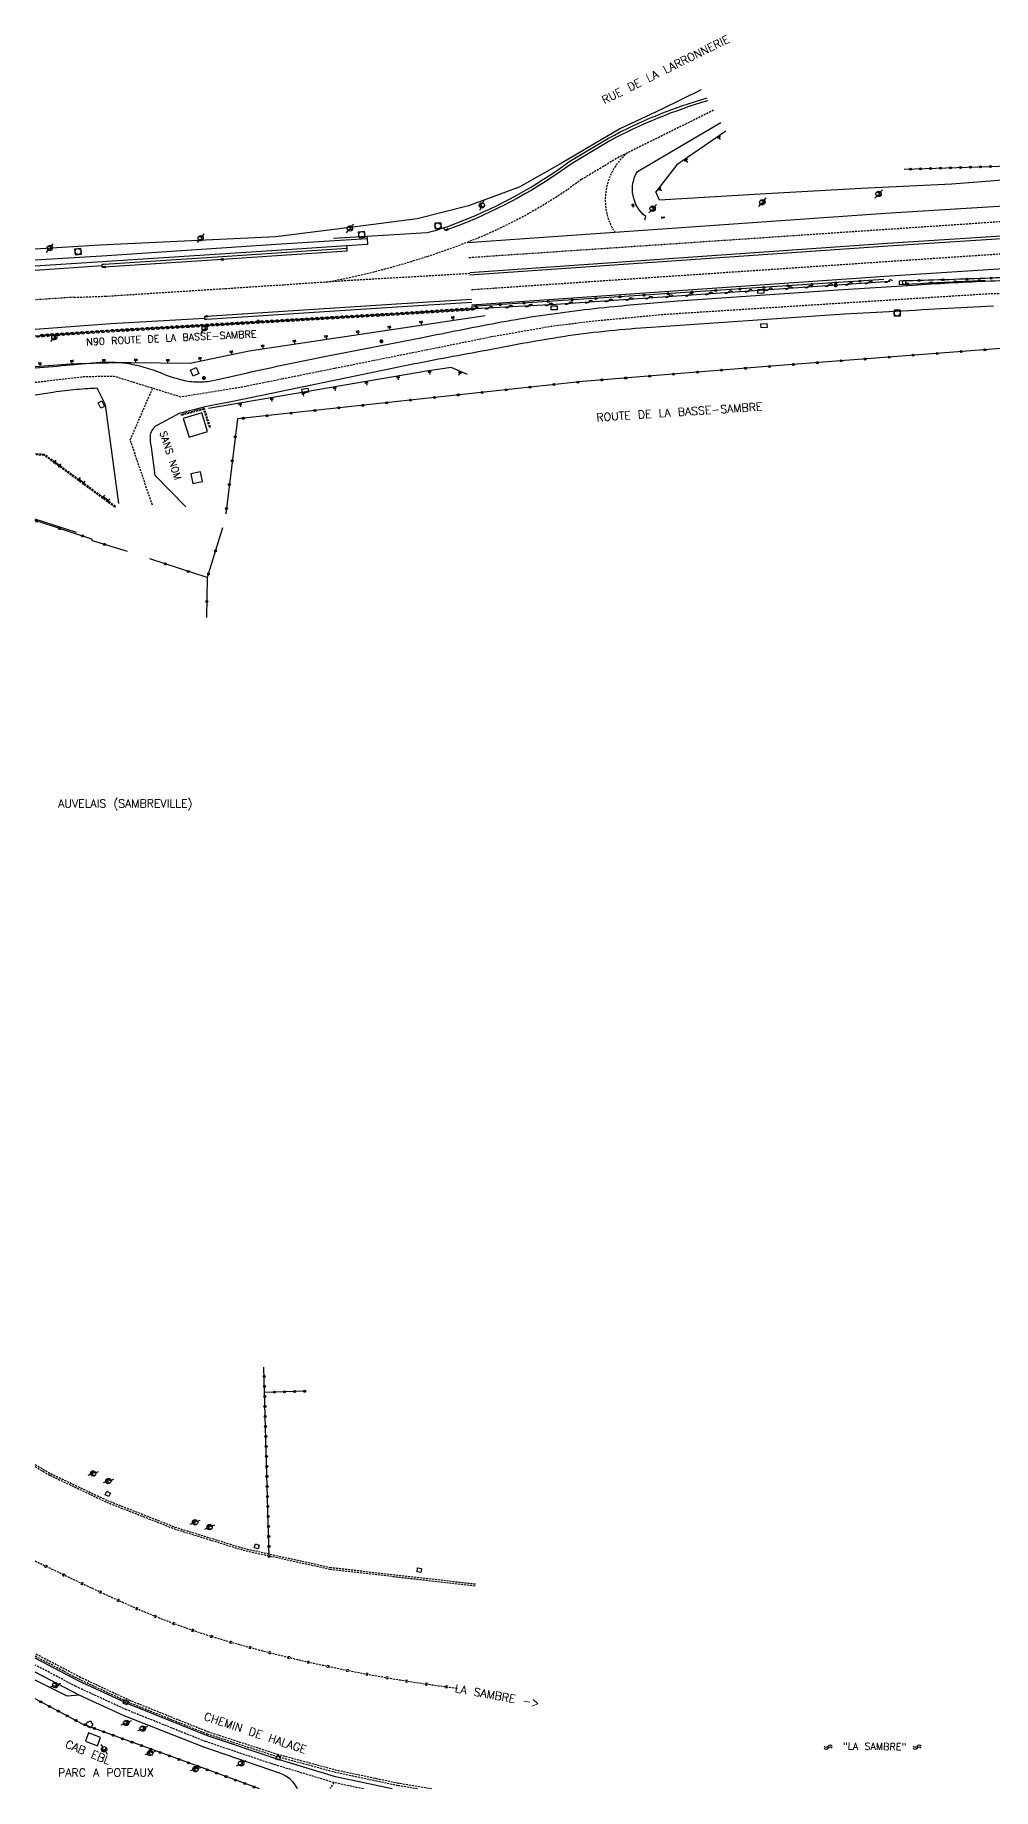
# Model space of a CAD drawing. Extents: x 168000 to 169001, y 127000 to 128000.
# Drawn here: x 168000 to 168239.2, y 127000 to 127438.3 of the extents above; entities that cross this region are included whole.
import ezdxf
from ezdxf.enums import TextEntityAlignment as Align

# ---------------------------------------------------------------- set-up
doc = ezdxf.new("R2010")
doc.units = 0
doc.linetypes.add('DASHED', pattern=[0.75, 0.5, -0.25])
doc.layers.get('0').update_dxf_attribs({"linetype": 'CONTINUOUS'})
for name, color, linetype in [('W0001', 6, 'DASHED'), ('W0008', 7, 'CONTINUOUS'), ('W0100', 7, 'CONTINUOUS'), ('W0112', 1, 'DASHED'), ('W0211', 2, 'CONTINUOUS'), ('W0220', 5, 'DASHED'), ('W0300', 7, 'CONTINUOUS'), ('W0310', 3, 'CONTINUOUS'), ('W0322', 7, 'CONTINUOUS'), ('W0334', 7, 'CONTINUOUS'), ('W0400', 7, 'CONTINUOUS'), ('W0420', 7, 'CONTINUOUS'), ('W0471', 7, 'CONTINUOUS'), ('W0500', 5, 'DASHED'), ('W0851', 7, 'CONTINUOUS'), ('W0980', 7, 'CONTINUOUS'), ('W0984', 7, 'CONTINUOUS'), ('W0989', 7, 'CONTINUOUS'), ('W1471', 7, 'CONTINUOUS'), ('W1473', 7, 'CONTINUOUS'), ('W1474', 7, 'CONTINUOUS')]:
    doc.layers.add(name, color=color, linetype=linetype)
doc.styles.get("Standard").update_dxf_attribs({"font": 'txt.shx', "height": 1.75})

# ---------------------------------------------------------------- blocks, each defined once
blk = doc.blocks.new('t310o')
at = {"color": 0, "linetype": 'Continuous'}
for centre, start, end in [((-0.5, 0.38), 216.8699, 323.1304), ((0.5, -0.37), 36.8699, 143.1303)]:
    blk.add_arc(centre, 0.625, start, end, dxfattribs=at)
blk = doc.blocks.new('t322o')
at = {"color": 0, "linetype": 'Continuous'}
for radius in [0.25, 0.15]:
    blk.add_circle((0, 0), radius, dxfattribs=at)
blk = doc.blocks.new('t220o')
at = {"color": 0, "linetype": 'Continuous'}
for p, q in [((-0.25, 0.25), (0.25, 0.25)), ((-0.25, -0.25), (0.25, -0.25))]:
    blk.add_line(p, q, dxfattribs=at)
blk = doc.blocks.new('t112o')
at = {"color": 0, "linetype": 'Continuous'}
for p, q in [((-0.5, 0.5), (0.5, 0.5)), ((-0.5, -0.5), (-0.5, 0.5)), ((0.5, 0.5), (0.5, -0.5)), ((0.5, -0.5), (-0.5, -0.5))]:
    blk.add_line(p, q, dxfattribs=at)
blk = doc.blocks.new('T471')
for p, q in [((-0.333334, 0.333334), (-0.333334, -0.333334)), ((-0.333334, 0.333334), (0.333334, 0.333334)), ((-0.333334, 0), (0, 0)), ((0.500001, 0.500001), (1.000002, 1.000002)), ((-0.500001, -0.500001), (-1.000002, -1.000002)), ((-0.333334, -0.333334), (0.333334, -0.333334))]:
    blk.add_line(p, q)
blk.add_ellipse((0, 0), major_axis=(0.471405, 0.471405), ratio=1, start_param=5.4977871438, end_param=11.780972451)
blk = doc.blocks.new('T300')
for p, q in [((-0.8, 0.51), (-0.86, 0.34)), ((-0.86, 0.34), (-0.86, 0.17)), ((-0.86, 0.17), (-0.74, 0.06)), ((-0.69, 0.63), (-0.8, 0.51)), ((-0.8, -0.06), (-0.74, 0.06)), ((-0.74, 0.06), (-0.69, 0.11)), ((-0.57, 0.69), (-0.69, 0.63)), ((-0.46, 0.69), (-0.57, 0.69)), ((-0.29, 0.63), (-0.46, 0.69)), ((-0.29, 0.63), (-0.17, 0.74)), ((-0.23, 0.57), (-0.29, 0.63)), ((-0.17, 0.74), (-0.06, 0.8)), ((-0.06, 0.8), (0.06, 0.8)), ((0.06, 0.8), (0.23, 0.74)), ((0.23, 0.74), (0.34, 0.63)), ((0.34, 0.63), (0.4, 0.51)), ((0.46, 0.46), (0.34, 0.46)), ((0.4, 0.51), (0.4, 0.46)), ((0.57, 0.4), (0.46, 0.46)), ((0.57, 0.4), (0.69, 0.29)), ((0.69, 0.29), (0.74, 0.17)), ((0.74, 0.06), (0.69, -0.17)), ((0.74, 0.17), (0.74, 0.06)), ((-0.8, -0.17), (-0.8, -0.06)), ((-0.8, -0.23), (-0.8, -0.17)), ((-0.74, -0.34), (-0.8, -0.23)), ((-0.69, -0.4), (-0.74, -0.34)), ((-0.51, -0.46), (-0.69, -0.4)), ((-0.4, -0.46), (-0.51, -0.46)), ((-0.4, -0.46), (-0.34, -0.46)), ((-0.34, -0.46), (-0.34, -0.4)), ((-0.34, -0.51), (-0.34, -0.46)), ((-0.29, -0.63), (-0.34, -0.51)), ((-0.17, -0.74), (-0.29, -0.63)), ((-0.06, -0.8), (-0.17, -0.74)), ((0.06, -0.8), (-0.06, -0.8)), ((0.17, -0.74), (0.06, -0.8)), ((0.23, -0.69), (0.17, -0.74)), ((0.29, -0.46), (0.23, -0.46)), ((0.29, -0.63), (0.23, -0.69)), ((0.46, -0.4), (0.29, -0.46)), ((0.34, -0.51), (0.29, -0.63)), ((0.34, -0.51), (0.34, -0.46)), ((0.57, -0.34), (0.46, -0.4)), ((0.63, -0.29), (0.57, -0.34)), ((0.69, -0.17), (0.63, -0.29))]:
    blk.add_line(p, q)
blk = doc.blocks.new('T851')
for p, q in [((-0.25, -0.15), (0, 0.32)), ((0, 0.32), (0.25, -0.15)), ((-0.25, -0.15), (0.25, -0.15))]:
    blk.add_line(p, q)
for major_axis in [(-0.106, 0.106), (-0.0354, 0.0354), (-0.0236, 0.0236)]:
    blk.add_ellipse((0, 0), major_axis=major_axis, ratio=1, start_param=3.926991, end_param=10.210176)
blk = doc.blocks.new('T1474')
at = {"color": 0, "linetype": 'Continuous', "flags": 128}
for points in [[(-0.75, -0.5), (-0.75, 0.5)], [(-0.75, 0), (0.75, 0)], [(0.75, 0), (0.75, -0.5), (0.75, 0.5)]]:
    blk.add_lwpolyline(points, dxfattribs=at)
blk = doc.blocks.new('t211o')
at = {"color": 0, "linetype": 'Continuous'}
for p, q in [((-0.29, 0.5), (-0.29, 0)), ((0, 1), (0, 0)), ((0.29, 0.5), (0.29, 0))]:
    blk.add_line(p, q, dxfattribs=at)
blk = doc.blocks.new('T400')
for p, q in [((-0.15, 0.3), (0.15, 0.3)), ((-0.15, -0.25), (-0.15, 0.3)), ((-0.15, 0.15), (0.15, 0.15)), ((-0.15, 0), (0.15, 0)), ((0.15, 0.3), (0.15, -0.25)), ((-0.15, -0.15), (0.15, -0.15)), ((-0.15, -0.25), (-0.15, -0.3)), ((-0.15, -0.3), (0.15, -0.3)), ((0.15, -0.3), (0.15, -0.25))]:
    blk.add_line(p, q)
blk = doc.blocks.new('T420')
for p, q in [((0.75, 0.75), (-0.75, 0.75)), ((-0.75, 0.75), (-0.75, -0.75)), ((0.75, 0.75), (0.75, -0.75)), ((0.75, -0.75), (-0.75, -0.75))]:
    blk.add_line(p, q)
blk.add_ellipse((0, 0), major_axis=(-0.53, 0.53), ratio=1, start_param=3.926991, end_param=10.210176)
blk = doc.blocks.new('t500o')
at = {"color": 0, "linetype": 'Continuous'}
for centre, start, end in [((-0.5, 0.625), 216.8699, 323.1301), ((0.5, -0.125), 36.8699, 143.1301), ((0.5, -0.625), 36.8699, 143.1301), ((-0.5, 0.125), 216.8699, 323.1301)]:
    blk.add_arc(centre, 0.625, start, end, dxfattribs=at)
blk = doc.blocks.new('T1471')
at = {"color": 0, "linetype": 'Continuous', "flags": 128}
blk.add_lwpolyline([(-0.75, -0.5), (-0.75, 0.5), (0.75, 0.5), (0.75, -0.5), (-0.75, -0.5)], dxfattribs=at)
blk = doc.blocks.new('T1473')
at = {"color": 0, "linetype": 'Continuous', "const_width": 0.5, "flags": 128}
blk.add_lwpolyline([(-0.25, 0, 1), (0.25, 0, 1)], format="xyb", close=True, dxfattribs=at)

msp = doc.modelspace()

# ---------------------------------------------------------------- linework, layer by layer
at = {"layer": 'W0001'}
for p, q in [((168108.26, 127382.72), (168286.24, 127394.78)), ((168286.77, 127386.67), (168108.82, 127374.61))]:
    msp.add_line(p, q, dxfattribs=at)
for points in [[(168169.42, 127419.5), (168145.83, 127407.84), (168136.46, 127402.21), (168133.24, 127399.96, -0.065526), (168104.37, 127385.24, -0.042626), (168072.51, 127376.54, -2.536816)], [(168148, 127408.91, 0.3824), (168144.73, 127389.03, 0.669358)]]:
    msp.add_lwpolyline(points, format="xyb", dxfattribs=at)
for points in [[(168108.54, 127378.69), (168078.34, 127376.94), (168062.07, 127375.84), (168047.23, 127374.87), (168017.63, 127372.97), (168009.85, 127372.67), (168009.84, 127372.78), (168000, 127372.14)], [(168081.99, 127000), (168074.59, 127001.58), (168059.45, 127006.16), (168042.54, 127011.84), (168022.81, 127019.77), (168010.23, 127025.58), (168000, 127030.96)]]:
    msp.add_lwpolyline(points, dxfattribs=at)
at = {"layer": 'W0001', "flags": 128}
for points in [[(168000, 127351.53), (168012.16, 127352.96), (168019.63, 127353.1), (168029.36, 127350.08), (168036.32, 127347.92), (168051.22, 127350.31), (168113.99, 127362.94), (168129.04, 127365.59), (168138.83, 127366.8), (168157.15, 127368.54), (168238.28, 127373.7), (168261.45, 127374.17), (168284.14, 127373.5), (168297.63, 127372.59), (168324.3, 127369.65), (168378.68, 127361.61), (168396.5, 127356.69), (168415.61, 127351.41)], [(168029.29, 127320.82), (168023.75, 127337.11), (168027.03, 127344.7), (168029.36, 127350.08)]]:
    msp.add_lwpolyline(points, dxfattribs=at)
msp.add_lwpolyline([(168074.59, 127001.58), (168073.55, 127000, 0.092647)], format="xyb", dxfattribs=at)
at = {"layer": 'W0008'}
msp.add_line((168010.37, 127314.03), (168000, 127317.32), dxfattribs=at)
for points in [[(168168.01, 127421.9, 0.052412), (168143.53, 127411.9), (168133.92, 127406.13), (168130.58, 127403.79, -0.065478), (168102.81, 127389.64), (168102.35, 127389.48), (168102.07, 127390.16), (168099.87, 127389.39), (168097.86, 127388.88), (168082.87, 127387.96), (168082.9, 127387.46), (168083, 127385.94), (168077.76, 127385.6), (168077.8, 127385.03), (168077.85, 127384.28), (168061.59, 127383.19), (168046.75, 127382.22), (168017.25, 127380.33), (168016.76, 127380.31), (168016.74, 127380.61), (168000, 127379.51)], [(168065.55, 127000, 0.193539), (168061.31, 127003.83), (168042.1, 127010.42), (168022.24, 127018.23), (168011, 127023.42), (168000, 127029.17)]]:
    msp.add_lwpolyline(points, format="xyb", dxfattribs=at)
at = {"layer": 'W0008', "flags": 128}
for points in [[(168107.99, 127386.46), (168212.35, 127393.76), (168248.6, 127396.08), (168286.02, 127398.24)], [(168108.52, 127378.98), (168212.85, 127386.27), (168249.08, 127388.6), (168286.49, 127391.04)], [(168108.56, 127378.35), (168212.89, 127385.65), (168249.12, 127387.97), (168286.53, 127390.41)], [(168109.08, 127370.87), (168213.39, 127378.16), (168249.6, 127380.48), (168287.01, 127383.02)]]:
    msp.add_lwpolyline(points, dxfattribs=at)
for points in [[(168000, 127355.12, 0.000977), (168008.79, 127355.89, -0.0135), (168016.31, 127356.54, -0.055), (168023.72, 127356.16, -0.0472), (168032.75, 127353.35, 0.0278), (168036.71, 127352.11, 0.0533), (168040.67, 127351.63, 0.0583), (168044.45, 127352), (168053.05, 127353.92, -0.0065), (168072.67, 127358.06), (168096.74, 127362.76, -0.0022), (168115.25, 127366.38, -0.0075), (168124.98, 127368.06, -0.0134), (168144.56, 127370.47, -0.0074), (168160.49, 127371.86), (168200.41, 127374.67), (168219.2, 127375.84, -0.0061), (168237.26, 127376.82, -0.0065), (168256.38, 127377.21, -0.0066)], [(168239.3, 127370.57, 0.0016), (168213.28, 127369.13), (168202.08, 127368.53), (168153.81, 127365.22, 0.019), (168133.09, 127363.12, 0.01), (168112.73, 127359.5, 0.0051), (168093.54, 127355.87), (168049.4, 127346.7), (168042.78, 127345.45), (168035.93, 127343.72), (168030.41, 127340.77, 0.2149), (168028.74, 127338.39, 0.0829), (168028.96, 127335.29), (168029.89, 127328.3), (168037.66, 127320.41)], [(168020.93, 127321.24), (168017.61, 127345.93), (168015.53, 127350.03, 0.0042), (168013.18, 127349.92, 0.0143), (168007.48, 127349.42, 0.0114), (168004.47, 127349.02), (168000, 127348.31)]]:
    msp.add_lwpolyline(points, format="xyb", dxfattribs=at)
at = {"layer": 'W0008'}
for points in [[(168108.99, 127372.21), (168090.25, 127371.02), (168065.77, 127369.44), (168042.82, 127367.99), (168042.33, 127367.94), (168042.37, 127367.49), (168018.88, 127366.11), (168000, 127364.69)], [(168089.18, 127000), (168074.97, 127003.03), (168059.91, 127007.59), (168043.06, 127013.25), (168023.41, 127021.14), (168010.89, 127026.92), (168000, 127032.65)]]:
    msp.add_lwpolyline(points, dxfattribs=at)
at = {"layer": 'W0100', "flags": 128}
for points in [[(168039.49, 127353.09), (168038.83, 127354.57), (168040.23, 127355.21), (168040.89, 127353.73)], [(168041.65, 127343.89), (168037.01, 127342.47), (168038.43, 127337.79), (168043.06, 127339.21)], [(168041.32, 127329.17), (168038.9, 127328.68), (168039.38, 127326.23), (168041.8, 127326.73)]]:
    msp.add_lwpolyline(points, close=True, dxfattribs=at)
at = {"layer": 'W0100'}
msp.add_lwpolyline([(168015.55, 127010.74), (168016.36, 127012.83), (168013.36, 127014.03), (168012.55, 127011.95)], close=True, dxfattribs=at)
at = {"layer": 'W0112'}
for p, q in [((168042.25, 127345.05), (168036.46, 127343.48)), ((168042.09, 127344.75), (168036.52, 127343.24)), ((168043.53, 127340.29), (168042.09, 127344.75)), ((168043.76, 127340.37), (168042.25, 127345.05)), ((168036.52, 127343.24), (168036.46, 127343.48)), ((168043.53, 127340.29), (168043.76, 127340.37)), ((168002.35, 127333.51), (168000, 127333.66)), ((168002.26, 127333.26), (168000, 127333.4)), ((168019.89, 127320.31), (168002.26, 127333.26)), ((168020.04, 127320.52), (168002.35, 127333.51)), ((168019.89, 127320.31), (168020.04, 127320.52))]:
    msp.add_line(p, q, dxfattribs=at)
for points in [[(168000, 127081.08), (168003.9, 127078.79), (168018.04, 127072.09), (168034.92, 127065.44), (168052.08, 127060.13), (168073.7, 127055.37), (168110, 127051.22)], [(168000, 127080.54), (168003.69, 127078.38), (168017.86, 127071.66), (168034.77, 127065), (168051.96, 127059.68), (168073.63, 127054.92), (168109.92, 127050.76)], [(168099, 127000), (168090.74, 127001.38), (168075.35, 127004.62), (168060.74, 127008.55), (168043.35, 127014.18), (168023.79, 127022.04), (168011.32, 127027.86), (168000, 127033.79)], [(168095.5, 127000), (168090.63, 127000.81), (168075.22, 127004.06), (168060.58, 127008), (168043.15, 127013.64), (168023.56, 127021.51), (168011.06, 127027.34), (168000, 127033.14)]]:
    msp.add_lwpolyline(points, dxfattribs=at)
at = {"layer": 'W0211'}
for points in [[(168166.35, 127424.61), (168156.51, 127419.82), (168146.01, 127414.86), (168131.61, 127406.38), (168120.89, 127400.33), (168108.19, 127395.62), (168095.36, 127392.41), (168081.91, 127390.6), (168060.09, 127387.92), (168016.19, 127385.83), (168000, 127384.78)], [(168172.45, 127414.33), (168160.25, 127405.85), (168155, 127399.12)], [(168264.74, 127403.36), (168250.11, 127402.72), (168228.86, 127401.05), (168206.28, 127399.96), (168181.06, 127398.54), (168155.89, 127397.05), (168155, 127399.12)], [(168011, 127023.42), (168008.01, 127023.19), (168000, 127027.18)]]:
    msp.add_lwpolyline(points, dxfattribs=at)
at = {"layer": 'W0211', "flags": 128}
msp.add_lwpolyline([(168000, 127355.47, -0.004046), (168008.81, 127356.11, -0.0102), (168023.97, 127356.5), (168038.73, 127356.27), (168053.42, 127359.36), (168112.36, 127368.21)], format="xyb", dxfattribs=at)
msp.add_lwpolyline([(168107.96, 127353.51), (168103.85, 127355.24), (168098.23, 127354.41), (168043.29, 127345.01)], dxfattribs=at)
at = {"layer": 'W0220', "flags": 128}
msp.add_lwpolyline([(168000, 127057, 0.008146), (168022.91, 127046.18, 0.03595), (168047.83, 127037, 0.013639), (168067.22, 127031.96, 0.025404), (168105.53, 127025.16, -7.02926)], format="xyb", dxfattribs=at)
at = {"layer": 'W0310', "flags": 128}
msp.add_lwpolyline([(168108.31, 127369.87), (168129.99, 127371.08), (168213.48, 127376.84)], dxfattribs=at)
at = {"layer": 'W0310'}
msp.add_lwpolyline([(168109.12, 127369.86), (168090.52, 127368.64), (168065.6, 127367.17), (168042.2, 127365.75), (168018.96, 127364.38), (168000, 127363.08)], dxfattribs=at)
at = {"layer": 'W0322'}
for p, q in [((168211.91, 127377.18), (168108.95, 127370.47)), ((168042.99, 127302.72), (168042.79, 127292.72))]:
    msp.add_line(p, q, dxfattribs=at)
for points in [[(168248.55, 127405.74), (168216.97, 127404.74)], [(168058.47, 127058.12), (168057.3, 127099.07), (168057.09, 127105.39)], [(168056.02, 127000), (168040.85, 127005.58), (168011.85, 127016.21), (168000, 127022.52)]]:
    msp.add_lwpolyline(points, dxfattribs=at)
at = {"layer": 'W0322', "flags": 128}
msp.add_lwpolyline([(168286.62, 127379.99), (168263.58, 127378.47, -0.0096), (168258.35, 127378.27, -0.0001), (168253.78, 127378.14, -0.0018), (168247.47, 127378, -0.0022), (168237.19, 127377.5, -0.0044), (168216.69, 127376.86, 0.4301), (168216.7, 127376.05), (168221.06, 127376.26, -0.0014), (168237.18, 127376.99)], format="xyb", dxfattribs=at)
for points in [[(168320.55, 127360.52), (168301.8, 127364.62), (168262.98, 127361.66), (168182.74, 127355.45), (168136.78, 127351.73), (168050.52, 127342.37), (168047.61, 127318.68)], [(168023.04, 127309.24), (168014.37, 127311.95), (168014.2, 127312.36), (168000, 127316.95)], [(168046.78, 127315.16), (168042.99, 127302.72), (168028.65, 127307.4)], [(168067.3, 127099.37), (168057.3, 127099.07)]]:
    msp.add_lwpolyline(points, dxfattribs=at)
at = {"layer": 'W0334'}
for points in [[(168102.07, 127390.16), (168102.77, 127390.42, 0.064986), (168130.15, 127404.41), (168133.51, 127406.76), (168143.16, 127412.55, -0.052448), (168167.8, 127422.62, -0.052448)], [(168152.26, 127392.16), (168152.47, 127392.94, -0.378439), (168150.4, 127404.24), (168171.21, 127416.45)]]:
    msp.add_lwpolyline(points, format="xyb", dxfattribs=at)
for points in [[(168000, 127382.12), (168016.65, 127383.16), (168061.47, 127386.1), (168082.9, 127387.46)], [(168077.76, 127385.6), (168061.57, 127384.58), (168016.75, 127381.63), (168000, 127380.59)], [(168016.74, 127380.61), (168016.71, 127381.06), (168017.22, 127381.07), (168046.7, 127382.96), (168061.54, 127383.94), (168077.8, 127385.03)], [(168082.87, 127387.96), (168074.47, 127387.44)], [(168109.04, 127371.47), (168090.3, 127370.27), (168065.81, 127368.69), (168042.88, 127367.24), (168042.39, 127367.2), (168042.37, 127367.49)]]:
    msp.add_lwpolyline(points, dxfattribs=at)

# ---------------------------------------------------------------- block references
at = {"layer": 'W0112'}
for p, rotation in [((168018.15, 127073.71), 334.6388241986381), ((168055.33, 127060.62), 342.8066159179527), ((168095.91, 127054.67), 353.4659525772017), ((168022.6, 127021.69), 158.5175546170798), ((168060.7, 127007.76), 164.9371270061588)]:
    msp.add_blockref('t112o', p, dxfattribs=dict(at, rotation=rotation))
at = {"layer": 'W0211'}
for p, rotation in [((168170.58, 127413.03), 214.804180540716), ((168162.37, 127407.32), 214.804180540716), ((168155.69, 127400), 232.033013003835), ((168096.39, 127366.82), 188.5304186061156), ((168104.3, 127368.01), 188.5304186061156), ((168072.66, 127363.26), 188.5304186061156), ((168080.57, 127364.45), 188.5304186061156), ((168088.48, 127365.63), 188.5304186061156), ((168041.14, 127357.79), 191.6924721946691), ((168048.97, 127359.41), 191.6924721946691), ((168056.83, 127360.89), 188.5304186061156), ((168064.74, 127362.07), 188.5304186061156), ((168001.22, 127356.49), 184.8774920837555), ((168009.2, 127357.1), 181.7027646101783), ((168017.19, 127357.34), 181.7027646101783), ((168025.19, 127357.42), 179.3508756195048), ((168033.19, 127357.33), 179.3508756195048), ((168098.49, 127354.45), 188.3942493234465), ((168106.23, 127354.24), 157.1682801558229), ((168066.94, 127349.06), 189.7136435198269), ((168074.83, 127350.41), 189.7136435198269), ((168082.71, 127351.76), 189.7136435198269), ((168090.6, 127353.11), 189.7136435198269), ((168051.17, 127346.36), 189.7136435198269), ((168059.06, 127347.71), 189.7136435198269)]:
    msp.add_blockref('t211o', p, dxfattribs=dict(at, rotation=rotation))
at = {"layer": 'W0220'}
for p, rotation in [((168002.68, 127055.69), 334.0063915492518), ((168007.18, 127053.51), 334.3748841025268), ((168011.69, 127051.36), 334.7433766558017), ((168016.22, 127049.24), 335.1118692090766), ((168020.76, 127047.15), 335.4803617623514), ((168025.33, 127045.11), 336.4738152742359), ((168029.94, 127043.17), 338.0226557845708), ((168034.6, 127041.36), 339.5714962949057), ((168039.31, 127039.68), 341.1203368052406), ((168044.06, 127038.13), 342.6691773155756), ((168048.85, 127036.7), 344.054854229888), ((168053.67, 127035.36), 344.8348545012181), ((168058.5, 127034.09), 345.6148547725482), ((168063.35, 127032.88), 346.3948550438782), ((168068.22, 127031.73), 347.1682156023991), ((168073.1, 127030.66), 347.9158373759317), ((168078, 127029.64), 348.6634591494642), ((168082.91, 127028.69), 349.4110809229969), ((168087.83, 127027.8), 350.1587026965295), ((168092.76, 127026.98), 350.9063244700621), ((168097.7, 127026.22), 351.6539462435948), ((168102.67, 127025.52), 351.6539462435948)]:
    msp.add_blockref('t220o', p, dxfattribs=dict(at, rotation=rotation))
at = {"layer": 'W0300', "rotation": 158.5175546170798}
msp.add_blockref('T300', (168013.54, 127016.2), dxfattribs=at)
at = {"layer": 'W0310'}
for p, rotation in [((168188.14, 127375.09), 3.946361385196923), ((168193.13, 127375.43), 3.946361385196923), ((168198.11, 127375.78), 3.946361385196923), ((168203.1, 127376.12), 3.946361385196923), ((168208.09, 127376.47), 3.946361385196923), ((168213.08, 127376.81), 3.946361385196923), ((168123.29, 127370.7), 3.19288833946037), ((168128.28, 127370.98), 3.19288833946037), ((168133.27, 127371.3), 3.946361385196923), ((168138.26, 127371.65), 3.946361385196923), ((168143.24, 127371.99), 3.946361385196923), ((168148.23, 127372.34), 3.946361385196923), ((168153.22, 127372.68), 3.946361385196923), ((168158.21, 127373.03), 3.946361385196923), ((168163.2, 127373.37), 3.946361385196923), ((168168.19, 127373.71), 3.946361385196923), ((168173.17, 127374.06), 3.946361385196923), ((168178.16, 127374.4), 3.946361385196923), ((168183.15, 127374.75), 3.946361385196923), ((168049.9, 127366.22), 183.4564472814253), ((168051.15, 127366.3), 183.4564472814253), ((168052.39, 127366.37), 183.4564472814253), ((168053.64, 127366.45), 183.4564472814253), ((168054.89, 127366.52), 183.4564472814253), ((168056.14, 127366.6), 183.4564472814253), ((168057.38, 127366.67), 183.4564472814253), ((168058.63, 127366.75), 183.4564472814253), ((168059.88, 127366.82), 183.4564472814253), ((168061.13, 127366.9), 183.4564472814253), ((168062.38, 127366.97), 183.4564472814253), ((168063.62, 127367.05), 183.4564472814253), ((168064.87, 127367.12), 183.4564472814253), ((168066.12, 127367.2), 183.3719202095362), ((168067.37, 127367.27), 183.3719202095362), ((168068.61, 127367.35), 183.3719202095362), ((168069.86, 127367.42), 183.3719202095362), ((168071.11, 127367.49), 183.3719202095362), ((168072.36, 127367.57), 183.3719202095362), ((168073.61, 127367.64), 183.3719202095362), ((168074.85, 127367.71), 183.3719202095362), ((168076.1, 127367.79), 183.3719202095362), ((168077.35, 127367.86), 183.3719202095362), ((168078.6, 127367.93), 183.3719202095362), ((168079.84, 127368.01), 183.3719202095362), ((168081.09, 127368.08), 183.3719202095362), ((168082.34, 127368.15), 183.3719202095362), ((168083.59, 127368.23), 183.3719202095362), ((168084.84, 127368.3), 183.3719202095362), ((168086.08, 127368.38), 183.3719202095362), ((168087.33, 127368.45), 183.3719202095362), ((168088.58, 127368.52), 183.3719202095362), ((168089.83, 127368.6), 183.3719202095362), ((168091.08, 127368.67), 183.7672547147982), ((168092.32, 127368.76), 183.7672547147982), ((168093.57, 127368.84), 183.7672547147982), ((168094.82, 127368.92), 183.7672547147982), ((168096.06, 127369), 183.7672547147982), ((168097.31, 127369.08), 183.7672547147982), ((168098.56, 127369.17), 183.7672547147982), ((168099.81, 127369.25), 183.7672547147982), ((168101.05, 127369.33), 183.7672547147982), ((168102.3, 127369.41), 183.7672547147982), ((168103.55, 127369.49), 183.7672547147982), ((168104.8, 127369.58), 183.7672547147982), ((168106.04, 127369.66), 183.7672547147982), ((168107.29, 127369.74), 183.7672547147982), ((168108.54, 127369.82), 183.7672547147982), ((168109.78, 127369.91), 183.7672547147982), ((168113.3, 127370.15), 3.19288833946037), ((168118.29, 127370.43), 3.19288833946037), ((168001.24, 127363.17), 183.9264496522761), ((168002.49, 127363.25), 183.9264496522761), ((168003.74, 127363.34), 183.9264496522761), ((168004.99, 127363.43), 183.9264496522761), ((168006.23, 127363.51), 183.9264496522761), ((168007.48, 127363.6), 183.9264496522761), ((168008.73, 127363.68), 183.9264496522761), ((168009.97, 127363.77), 183.9264496522761), ((168011.22, 127363.85), 183.9264496522761), ((168012.47, 127363.94), 183.9264496522761), ((168013.72, 127364.02), 183.9264496522761), ((168014.96, 127364.11), 183.9264496522761), ((168016.21, 127364.2), 183.9264496522761), ((168017.46, 127364.28), 183.9264496522761), ((168018.7, 127364.37), 183.9264496522761), ((168019.95, 127364.44), 183.3737457670945), ((168021.2, 127364.52), 183.3737457670945), ((168022.45, 127364.59), 183.3737457670945), ((168023.69, 127364.66), 183.3737457670945), ((168024.94, 127364.74), 183.3737457670945), ((168026.19, 127364.81), 183.3737457670945), ((168027.44, 127364.88), 183.3737457670945), ((168028.69, 127364.96), 183.3737457670945), ((168029.93, 127365.03), 183.3737457670945), ((168031.18, 127365.11), 183.3737457670945), ((168032.43, 127365.18), 183.3737457670945), ((168033.68, 127365.25), 183.3737457670945), ((168034.92, 127365.33), 183.3737457670945), ((168036.17, 127365.4), 183.3737457670945), ((168037.42, 127365.47), 183.3737457670945), ((168038.67, 127365.55), 183.3737457670945), ((168039.92, 127365.62), 183.3737457670945), ((168041.16, 127365.69), 183.3737457670945), ((168042.41, 127365.77), 183.4564472814253), ((168043.66, 127365.84), 183.4564472814253), ((168044.91, 127365.92), 183.4564472814253), ((168046.16, 127365.99), 183.4564472814253), ((168047.4, 127366.07), 183.4564472814253), ((168048.65, 127366.14), 183.4564472814253)]:
    msp.add_blockref('t310o', p, dxfattribs=dict(at, rotation=rotation))
at = {"layer": 'W0322'}
for p, rotation in [((168218.57, 127404.79), 181.815121735859), ((168221.07, 127404.87), 181.815121735859), ((168223.57, 127404.95), 181.815121735859), ((168226.06, 127405.03), 181.815121735859), ((168228.56, 127405.11), 181.815121735859), ((168231.06, 127405.19), 181.815121735859), ((168233.56, 127405.27), 181.815121735859), ((168236.06, 127405.35), 181.815121735859), ((168238.56, 127405.43), 181.815121735859), ((168181.97, 127375.23), 183.7307031503426), ((168187.96, 127375.62), 183.7307031503426), ((168193.95, 127376.01), 183.7307031503426), ((168199.94, 127376.4), 183.7307031503426), ((168205.92, 127376.79), 183.7307031503426), ((168217.78, 127376.1), 2.809767868743411), ((168220.7, 127376.96), 181.4861371113495), ((168223.77, 127376.39), 2.701561729309576), ((168226.7, 127377.13), 181.7810638430521), ((168229.76, 127376.67), 2.582318914738586), ((168232.69, 127377.33), 182.0759905747547), ((168235.76, 127376.93), 2.463076100167596), ((168238.69, 127377.57), 182.6125924323442), ((168116.11, 127370.94), 183.7307031503426), ((168122.1, 127371.33), 183.7307031503426), ((168128.09, 127371.72), 183.7307031503426), ((168134.08, 127372.11), 183.7307031503426), ((168140.06, 127372.5), 183.7307031503426), ((168146.05, 127372.89), 183.7307031503426), ((168152.04, 127373.28), 183.7307031503426), ((168158.03, 127373.67), 183.7307031503426), ((168164.01, 127374.06), 183.7307031503426), ((168170, 127374.45), 183.7307031503426), ((168175.99, 127374.84), 183.7307031503426), ((168110.13, 127370.55), 183.7307031503426), ((168213.26, 127357.81), 184.4235415668914), ((168219.24, 127358.28), 184.4235415668914), ((168225.22, 127358.74), 184.4235415668914), ((168231.2, 127359.2), 184.4235415668914), ((168237.18, 127359.66), 184.4235415668914), ((168159.42, 127353.57), 184.6290464059366), ((168165.4, 127354.05), 184.6290464059366), ((168171.38, 127354.53), 184.6290464059366), ((168177.36, 127355.02), 184.6290464059366), ((168183.35, 127355.5), 184.4235415668914), ((168189.33, 127355.96), 184.4235415668914), ((168195.31, 127356.43), 184.4235415668914), ((168201.29, 127356.89), 184.4235415668914), ((168207.27, 127357.35), 184.4235415668914), ((168111.65, 127349), 186.1936978434837), ((168117.61, 127349.65), 186.1936978434837), ((168123.58, 127350.3), 186.1936978434837), ((168129.54, 127350.95), 186.1936978434837), ((168135.5, 127351.59), 186.1936978434837), ((168141.48, 127352.11), 184.6290464059366), ((168147.46, 127352.6), 184.6290464059366), ((168153.44, 127353.08), 184.6290464059366), ((168069.89, 127344.47), 186.1936978434837), ((168075.86, 127345.12), 186.1936978434837), ((168081.82, 127345.77), 186.1936978434837), ((168087.79, 127346.41), 186.1936978434837), ((168093.75, 127347.06), 186.1936978434837), ((168099.72, 127347.71), 186.1936978434837), ((168105.68, 127348.36), 186.1936978434837), ((168052, 127342.53), 186.1936978434837), ((168057.96, 127343.18), 186.1936978434837), ((168063.93, 127343.83), 186.1936978434837), ((168049.97, 127337.89), 262.9935330853129), ((168049.23, 127331.94), 262.9935330853129), ((168048.5, 127325.98), 262.9935330853129), ((168047.77, 127320.03), 262.9935330853129), ((168000.43, 127316.81), 162.1180934816798), ((168006.14, 127314.96), 162.1180934816798), ((168011.85, 127313.12), 162.1180934816798), ((168017.31, 127311.03), 162.6417612602023), ((168045.04, 127309.42), 253.05498612183), ((168032.54, 127306.13), 161.9318023932035), ((168038.25, 127304.27), 161.9318023932035), ((168043.29, 127303.68), 253.05498612183), ((168042.87, 127296.72), 268.859163622437), ((168057.17, 127103.1), 91.92760897688022), ((168057.25, 127100.6), 91.92760897688022), ((168059.8, 127099.14), 181.7405867087805), ((168062.3, 127099.22), 181.7405867087805), ((168064.8, 127099.29), 181.7405867087805), ((168057.33, 127098.1), 91.62412160255919), ((168057.4, 127095.6), 91.62412160255919), ((168057.47, 127093.1), 91.62412160255919), ((168057.54, 127090.61), 91.62412160255919), ((168057.62, 127088.11), 91.62412160255919), ((168057.69, 127085.61), 91.62412160255919), ((168057.76, 127083.11), 91.62412160255919), ((168057.83, 127080.61), 91.62412160255919), ((168057.9, 127078.11), 91.62412160255919), ((168057.97, 127075.61), 91.62412160255919), ((168058.04, 127073.11), 91.62412160255919), ((168058.11, 127070.61), 91.62412160255919), ((168058.18, 127068.11), 91.62412160255919), ((168058.25, 127065.62), 91.62412160255919), ((168058.32, 127063.12), 91.62412160255919), ((168058.4, 127060.62), 91.62412160255919), ((168058.47, 127058.12), 91.62412160255919), ((168001.39, 127021.78), 151.9646644451717), ((168003.59, 127020.61), 151.9646644451717), ((168005.8, 127019.43), 151.9646644451717), ((168008.01, 127018.26), 151.9646644451717), ((168010.21, 127017.08), 151.9646644451717), ((168012.46, 127015.99), 159.8689858410967), ((168014.8, 127015.13), 159.8689858410967), ((168017.15, 127014.27), 159.8689858410967), ((168019.5, 127013.4), 159.8689858410967), ((168021.84, 127012.54), 159.8689858410967), ((168024.19, 127011.68), 159.8689858410967), ((168026.54, 127010.82), 159.8689858410967), ((168028.89, 127009.96), 159.8689858410967), ((168031.23, 127009.1), 159.8689858410967), ((168033.58, 127008.24), 159.8689858410967), ((168035.93, 127007.38), 159.8689858410967), ((168038.28, 127006.52), 159.8689858410967), ((168040.62, 127005.66), 159.8689858410967), ((168042.97, 127004.8), 159.8112950253717), ((168045.32, 127003.94), 159.8112950253717), ((168047.66, 127003.07), 159.8112950253717), ((168050.01, 127002.21), 159.8112950253717), ((168052.35, 127001.35), 159.8112950253717), ((168054.7, 127000.48), 159.8112950253717)]:
    msp.add_blockref('t322o', p, dxfattribs=dict(at, rotation=rotation))
msp.add_blockref('t322o', (168067.3, 127099.37), dxfattribs=at)
at = {"layer": 'W0400'}
for p, rotation in [((168149.3, 127395.75), 10.5327046018165), ((168156.76, 127392.71), 276.966567164207), ((168102.81, 127389.64), 111.8292599705768), ((168017.25, 127380.33), 92.22698292762014), ((168046.75, 127382.22), 93.66748798356952), ((168042.82, 127367.99), 275.150575312063)]:
    msp.add_blockref('T400', p, dxfattribs=dict(at, rotation=rotation))
at = {"layer": 'W0420'}
for p, rotation in [((168081.57, 127388.44), 185.582865871334), ((168100.58, 127390.61), 3.54152674288811), ((168010.73, 127384.24), 185.582865871334)]:
    msp.add_blockref('T420', p, dxfattribs=dict(at, rotation=rotation))
msp.add_blockref('T420', (168215.22, 127368.84), dxfattribs=at)
at = {"layer": 'W0471'}
for p, rotation in [((168181.6, 127396.54), 182.775191034768), ((168210.62, 127398.59), 182.775191034768), ((168111.54, 127395.74), 21.8292599705768), ((168154.18, 127394.93), 183.371196772441), ((168041.34, 127387.53), 185.582865871334), ((168078.57, 127389.99), 185.582865871334), ((168003.65, 127385.08), 185.582865871334), ((168004.8, 127362.81), 183.926449652278), ((168042.35, 127365.06), 183.456447281425), ((168014.51, 127078.83), 334.6388241986381), ((168018.29, 127076.95), 334.6388241986381), ((168039.93, 127066.61), 338.4914643288849), ((168043.58, 127065.43), 338.4914643288849), ((168005.06, 127025.92), 154.9873164826788), ((168022.74, 127016.5), 158.5175546170798), ((168026.86, 127015.08), 158.5175546170798), ((168017.25, 127009.91), 76.37761765344175), ((168028.72, 127008.96), 333.4130637480147), ((168051.44, 127006.38), 164.9371270061588), ((168040.03, 127004.93), 333.4130637480147)]:
    msp.add_blockref('T471', p, dxfattribs=dict(at, rotation=rotation))
at = {"layer": 'W0500', "rotation": 0.6421909123996183}
for p in [(168198, 127010.42), (168220.21, 127010.45)]:
    msp.add_blockref('t500o', p, dxfattribs=at)
at = {"layer": 'W0851', "rotation": 273.7166427165566}
msp.add_blockref('T851', (168055.74, 127366.9), dxfattribs=at)
at = {"layer": 'W1471'}
for p, rotation in [((168216.58, 127376.44), 3.987152900634487), ((168181.2, 127374.27), 2.080882036786738), ((168182.02, 127365.71), 2.958426411503372), ((168067.44, 127349.44), 11.08502665925964), ((168016.53, 127345.97), 296.2058842503241)]:
    msp.add_blockref('T1471', p, dxfattribs=dict(at, rotation=rotation))
msp.add_blockref('T1471', (168129.58, 127370.17), dxfattribs=at)
at = {"layer": 'W1473'}
for p in [(168199.9, 127375.78), (168086.48, 127361.77), (168042.14, 127352.6)]:
    msp.add_blockref('T1473', p, dxfattribs=at)
at = {"layer": 'W1474', "rotation": 323.9460325691146}
for p in [(168005.57, 127331.19), (168011.63, 127326.86), (168017.72, 127322.48)]:
    msp.add_blockref('T1474', p, dxfattribs=at)

# ---------------------------------------------------------------- texts
at = {"layer": 'W0500'}
for s, height, rotation, p in [('LA SAMBRE ->', 2, 349.7082, (168115.38, 127023.28)), ('"LA SAMBRE"', 1.75, 359.4222, (168209.62, 127010.63))]:
    msp.add_text(s, height=height, rotation=rotation, dxfattribs=at).set_placement(p, align=Align.MIDDLE)
at = {"layer": 'W0980'}
msp.add_text('AUVELAIS (SAMBREVILLE)', height=2, dxfattribs=at).set_placement((168022.52, 127246.13), align=Align.MIDDLE)
at = {"layer": 'W0984'}
msp.add_text('CAB EBL', height=2, rotation=338.1452, dxfattribs=at).set_placement((168013.21, 127009.17), align=Align.MIDDLE)
msp.add_text('PARC A POTEAUX', height=2, dxfattribs=at).set_placement((168017.68, 127004.08), align=Align.MIDDLE)
at = {"layer": 'W0989'}
for s, height, rotation, p in [('RUE DE LA LARRONNERIE', 2, 26.3068, (168157.43, 127429.71)), ('N90 ROUTE DE LA BASSE-SAMBRE', 1.75, 2.7467, (168034.02, 127362.62)), ('ROUTE DE LA BASSE-SAMBRE', 2, 3.7884, (168160.87, 127344.11)), ('SANS NOM', 1.75, 287.6208, (168033.83, 127333.24)), ('CHEMIN DE HALAGE', 2, 341.4308, (168055, 127013.99))]:
    msp.add_text(s, height=height, rotation=rotation, dxfattribs=at).set_placement(p, align=Align.MIDDLE)

doc.saveas('drawing.dxf')
